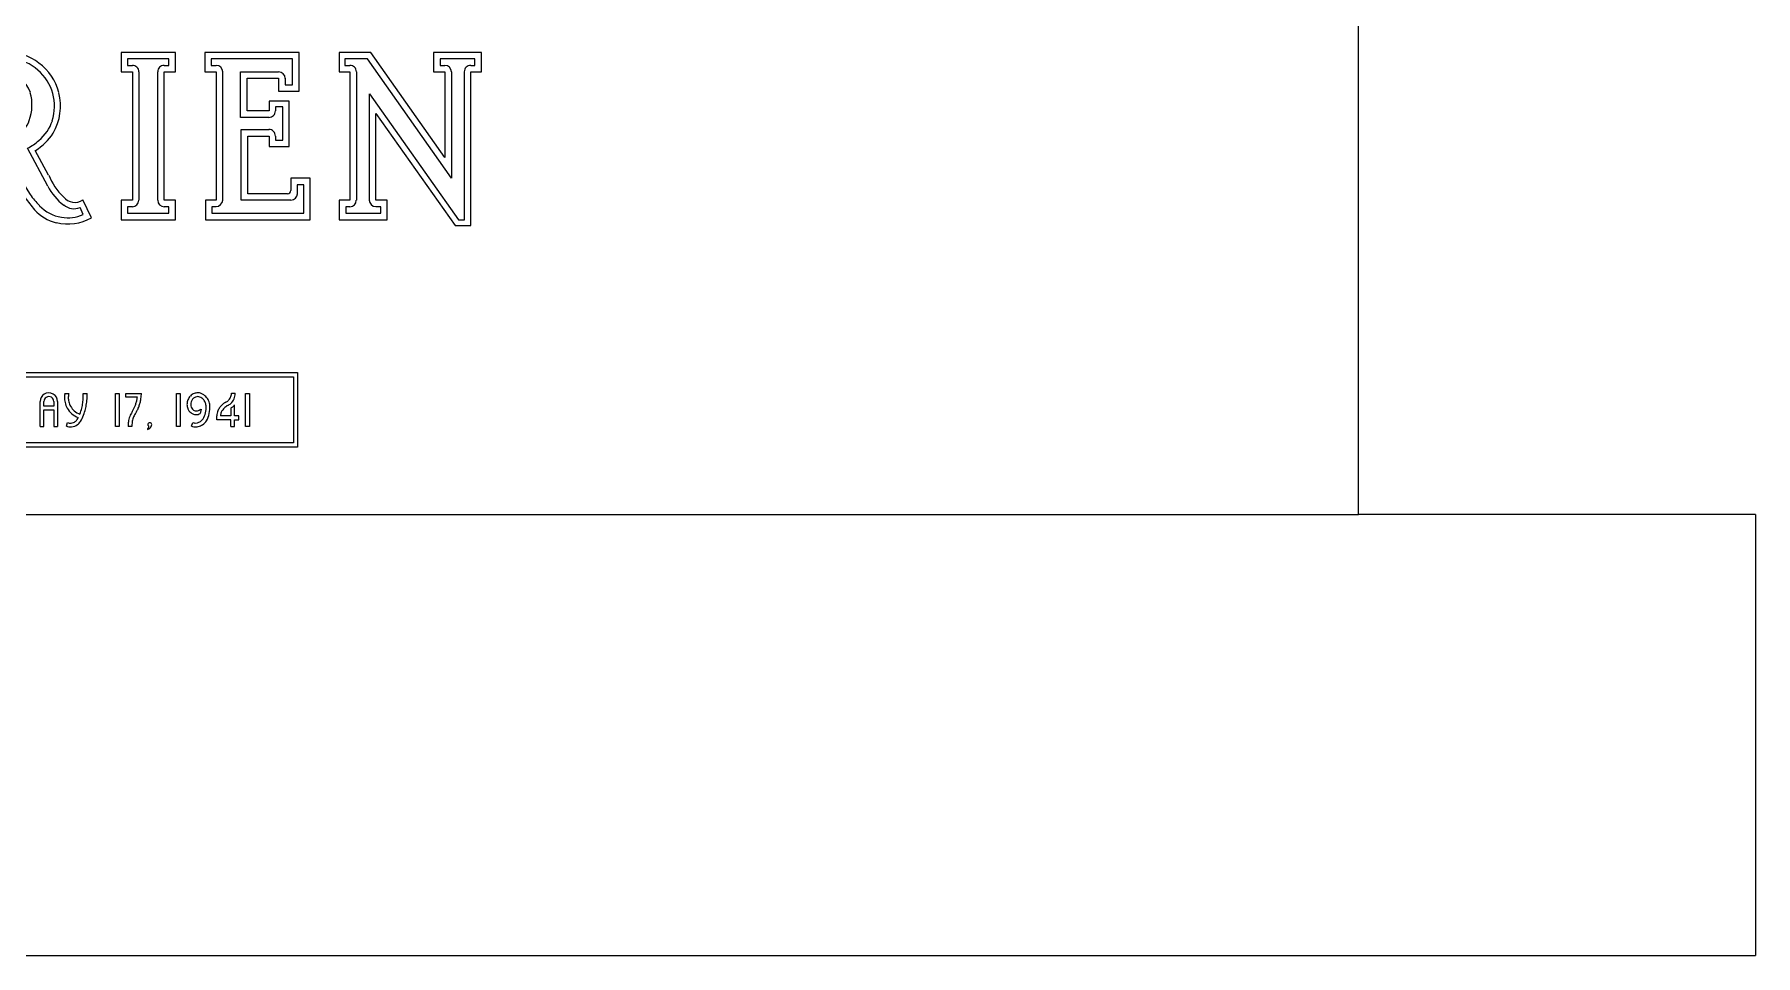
# Model space of a CAD drawing. Header units: inches. Extents: x -39 to 39, y -10 to 72.5.
# Drawn here: x -0.03 to 39, y -10 to 10.89 of the extents above; entities that cross this region are included whole.
import ezdxf

# ---------------------------------------------------------------- set-up
doc = ezdxf.new("R2010")
doc.units = ezdxf.units.IN
doc.header["$MEASUREMENT"] = 0
doc.layers.add('1', color=7, linetype='Continuous')

# ---------------------------------------------------------------- blocks, each defined once
blk = doc.blocks.new('OUTR')
at = {"color": 7, "linetype": 'Continuous', "lineweight": 5}
for p, q in [((-0.1, 1.085), (-0.447, 1.085)), ((-0.447, 1.085), (-0.447, 0.958)), ((-0.143, 1.042), (-0.405, 1.042)), ((-0.405, 1.042), (-0.405, 1)), ((-0.447, 0.958), (-0.373, 0.958)), ((-0.405, 1), (-0.373, 1)), ((-0.373, 0.958), (-0.373, 0.127)), ((-0.331, 0.958), (-0.331, 0.127)), ((-0.211, 0.521), (-0.211, 0.958)), ((-0.211, 0.958), (-0.127, 0.958)), ((-0.169, 0.916), (-0.127, 0.916)), ((-0.169, 0.916), (-0.169, 0.556)), ((-0.211, 0.127), (-0.211, 0.448)), ((-0.169, 0.556), (-0.119, 0.556)), ((0.166, 0.218), (0.033, 0.463)), ((0.171, 0.289), (0.084, 0.448)), ((-0.169, 0.127), (-0.169, 0.407)), ((-0.147, 0.402), (0.019, 0.142)), ((-0.12, 0.436), (0.051, 0.164)), ((-0.373, 0.127), (-0.442, 0.127)), ((-0.442, 0.127), (-0.442, 0)), ((-0.095, 0.127), (-0.169, 0.127)), ((-0.095, 0), (-0.095, 0.127)), ((0.448, 0.012), (0.392, 0.129)), ((-0.442, 0), (-0.095, 0)), ((-0.373, 0.085), (-0.4, 0.085)), ((-0.4, 0.085), (-0.4, 0.043)), ((-0.4, 0.043), (-0.137, 0.043)), ((-0.137, 0.085), (-0.169, 0.085)), ((-0.137, 0.043), (-0.137, 0.085)), ((0.394, 0.033), (0.375, 0.078))]:
    blk.add_line(p, q, dxfattribs=at)
for centre, radius, start, end in [((-0.122, 0.348), 0.694, 85.3324, 91.6919), ((-0.095, 0.76), 0.325, 51.4071, 90.8986), ((-0.082, 0.772), 0.269, 47.2078, 86.4784), ((-0.092, 0.739), 0.34, 14.3632, 54.1174), ((-0.373, 0.959), 0.041, 358.6029, 91.3971), ((-0.133, 0.763), 0.195, 17.9323, 88.0212), ((-0.137, 0.757), 0.159, 19.3907, 86.3475), ((-0.084, 0.742), 0.292, 14.789, 50.8337), ((-0.251, 0.745), 0.272, 341.1868, 14.3796), ((-0.233, 0.744), 0.296, 340.0823, 15.4636), ((-0.095, 0.736), 0.304, 341.8892, 15.5069), ((-0.107, 0.738), 0.355, 330.0923, 13.8313), ((-0.141, 0.717), 0.163, 277.7, 301.8344), ((-0.134, 0.703), 0.147, 302.3281, 341.6174), ((-0.138, 0.706), 0.194, 302.1749, 341.0611), ((-0.122, 0.774), 0.387, 302.4709, 326.5239), ((-0.066, 0.725), 0.274, 309.3942, 342.1989), ((-0.126, 0.898), 0.386, 257.4293, 267.9179), ((-0.13, 0.684), 0.249, 251.2712, 272.2903), ((-0.153, 0.76), 0.248, 272.965, 298.6401), ((-0.083, 0.716), 0.278, 294.8137, 313.2781), ((-0.186, 0.277), 0.131, 72.2455, 82.146), ((0.555, 0.447), 0.415, 202.396, 226.102), ((-0.373, 0.126), 0.041, 268.6029, 1.3971), ((-0.169, 0.126), 0.041, 178.6028, 271.3971), ((1.102, 0.927), 1.338, 215.9062, 220.1483), ((0.446, 0.427), 0.474, 213.694, 225.1408), ((0.487, 0.382), 0.361, 207.0969, 232.7885), ((0.34, 0.202), 0.0904, 216.9606, 305.7538), ((0.285, 0.252), 0.279, 222.4645, 256.5689), ((0.29, 0.257), 0.244, 222.9388, 261.378), ((0.296, 0.278), 0.306, 255.8078, 299.745), ((0.298, 0.244), 0.232, 259.0733, 294.6763), ((0.336, 0.177), 0.106, 230.57, 291.2072)]:
    blk.add_arc(centre, radius, start, end, dxfattribs=at)
blk = doc.blocks.new('OUTI')
at = {"color": 7, "linetype": 'Continuous', "lineweight": 5}
for p, q in [((0.176, 1.084), (-0.176, 1.084)), ((-0.176, 1.084), (-0.176, 0.958)), ((0.134, 1.042), (-0.134, 1.042)), ((-0.134, 1.042), (-0.134, 1)), ((0.134, 1), (0.134, 1.042)), ((0.176, 0.958), (0.176, 1.084)), ((-0.176, 0.958), (-0.103, 0.958)), ((-0.134, 1), (-0.103, 1)), ((-0.103, 0.958), (-0.103, 0.126)), ((-0.061, 0.958), (-0.061, 0.126)), ((0.061, 0.126), (0.061, 0.958)), ((0.103, 1), (0.134, 1)), ((0.103, 0.126), (0.103, 0.958)), ((0.103, 0.958), (0.176, 0.958)), ((-0.103, 0.126), (-0.176, 0.126)), ((-0.176, 0.126), (-0.176, 0)), ((0.176, 0.126), (0.103, 0.126)), ((0.176, 0), (0.176, 0.126)), ((-0.176, 0), (0.176, 0)), ((-0.103, 0.084), (-0.134, 0.084)), ((-0.134, 0.084), (-0.134, 0.042)), ((-0.134, 0.042), (0.134, 0.042)), ((0.134, 0.084), (0.103, 0.084)), ((0.134, 0.042), (0.134, 0.084))]:
    blk.add_line(p, q, dxfattribs=at)
for centre, radius, start, end in [((-0.102, 0.959), 0.041, 358.6028, 91.3973), ((0.102, 0.959), 0.041, 88.6027, 181.3972), ((-0.104, 0.127), 0.0427, 270.9081, 359.0919), ((0.104, 0.127), 0.0427, 180.9081, 269.0919)]:
    blk.add_arc(centre, radius, start, end, dxfattribs=at)
blk = doc.blocks.new('OUTE')
at = {"color": 7, "linetype": 'Continuous', "lineweight": 5}
for p, q in [((0.267, 1.084), (-0.345, 1.084)), ((-0.345, 1.084), (-0.345, 0.958)), ((0.223, 1.042), (-0.303, 1.042)), ((-0.303, 1.042), (-0.303, 1)), ((0.223, 0.874), (0.223, 1.042)), ((0.267, 0.832), (0.267, 1.084)), ((-0.345, 0.958), (-0.271, 0.958)), ((-0.303, 1), (-0.271, 1)), ((-0.271, 0.958), (-0.271, 0.126)), ((-0.229, 0.958), (-0.229, 0.126)), ((-0.112, 0.663), (-0.112, 0.958)), ((-0.112, 0.958), (0.134, 0.958)), ((-0.07, 0.705), (-0.07, 0.916)), ((-0.07, 0.916), (0.134, 0.916)), ((0.134, 0.916), (0.134, 0.832)), ((0.176, 0.916), (0.176, 0.874)), ((0.134, 0.832), (0.267, 0.832)), ((0.176, 0.874), (0.223, 0.874)), ((0.072, 0.705), (-0.07, 0.705)), ((0.203, 0.768), (0.072, 0.768)), ((0.072, 0.768), (0.072, 0.705)), ((0.161, 0.732), (0.114, 0.732)), ((0.114, 0.732), (0.114, 0.705)), ((0.161, 0.516), (0.161, 0.732)), ((0.203, 0.474), (0.203, 0.768)), ((0.072, 0.663), (-0.112, 0.663)), ((-0.108, 0.126), (-0.108, 0.584)), ((-0.108, 0.584), (0.072, 0.584)), ((-0.065, 0.168), (-0.065, 0.542)), ((-0.065, 0.542), (0.072, 0.542)), ((0.072, 0.542), (0.072, 0.474)), ((0.072, 0.474), (0.203, 0.474)), ((0.114, 0.542), (0.114, 0.516)), ((0.114, 0.516), (0.161, 0.516)), ((0.339, 0.268), (0.213, 0.268)), ((0.213, 0.268), (0.213, 0.189)), ((0.298, 0.226), (0.255, 0.226)), ((0.255, 0.226), (0.255, 0.168)), ((0.298, 0.042), (0.298, 0.226)), ((0.339, 0), (0.339, 0.268)), ((-0.271, 0.126), (-0.34, 0.126)), ((-0.34, 0.126), (-0.34, 0)), ((0.213, 0.126), (-0.108, 0.126)), ((0.192, 0.168), (-0.065, 0.168)), ((-0.34, 0), (0.339, 0)), ((-0.271, 0.084), (-0.298, 0.084)), ((-0.298, 0.084), (-0.298, 0.042)), ((-0.298, 0.042), (0.298, 0.042))]:
    blk.add_line(p, q, dxfattribs=at)
for centre, radius, start, end in [((-0.271, 0.957), 0.0427, 0.9081, 89.092), ((0.134, 0.915), 0.0427, 0.908, 89.0919), ((0.072, 0.704), 0.041, 268.6028, 1.3971), ((0.072, 0.543), 0.041, 358.6029, 91.3971), ((-0.273, 0.129), 0.0446, 273.291, 356.709), ((0.191, 0.19), 0.0223, 273.2153, 356.7846), ((0.213, 0.169), 0.0427, 270.9082, 359.0918)]:
    blk.add_arc(centre, radius, start, end, dxfattribs=at)
blk = doc.blocks.new('OUTN')
at = {"color": 7, "linetype": 'Continuous', "lineweight": 5}
for p, q in [((-0.257, 1.084), (-0.461, 1.084)), ((-0.461, 1.084), (-0.461, 0.958)), ((-0.279, 1.042), (-0.424, 1.042)), ((-0.424, 1.042), (-0.424, 1)), ((0.266, 0.269), (-0.279, 1.042)), ((0.224, 0.402), (-0.257, 1.084)), ((0.461, 1.084), (0.15, 1.084)), ((0.15, 1.084), (0.15, 0.958)), ((0.418, 1.042), (0.192, 1.042)), ((0.192, 1.042), (0.192, 1)), ((0.418, 1), (0.418, 1.042)), ((0.461, 0.958), (0.461, 1.084)), ((-0.461, 0.958), (-0.392, 0.958)), ((-0.424, 1), (-0.392, 1)), ((-0.392, 0.958), (-0.392, 0.126)), ((-0.35, 0.958), (-0.35, 0.126)), ((0.15, 0.958), (0.224, 0.958)), ((0.192, 1), (0.224, 1)), ((0.224, 0.958), (0.224, 0.402)), ((0.266, 0.958), (0.266, 0.269)), ((0.35, 0), (0.35, 0.958)), ((0.392, 1), (0.418, 1)), ((0.392, -0.037), (0.392, 0.958)), ((0.392, 0.958), (0.461, 0.958)), ((-0.266, 0.126), (-0.266, 0.816)), ((-0.266, 0.816), (0.312, 0)), ((-0.224, 0.126), (-0.224, 0.687)), ((-0.224, 0.687), (0.289, -0.037)), ((-0.392, 0.126), (-0.461, 0.126)), ((-0.461, 0.126), (-0.461, 0)), ((-0.15, 0.126), (-0.224, 0.126)), ((-0.15, 0), (-0.15, 0.126)), ((-0.461, 0), (-0.15, 0)), ((-0.392, 0.084), (-0.419, 0.084)), ((-0.419, 0.084), (-0.419, 0.042)), ((-0.419, 0.042), (-0.192, 0.042)), ((-0.192, 0.084), (-0.224, 0.084)), ((-0.192, 0.042), (-0.192, 0.084)), ((0.312, 0), (0.35, 0)), ((0.289, -0.037), (0.392, -0.037))]:
    blk.add_line(p, q, dxfattribs=at)
for centre, radius, start, end in [((-0.391, 0.959), 0.041, 358.6029, 91.3972), ((0.223, 0.957), 0.0427, 0.9082, 89.0919), ((0.39, 0.959), 0.041, 88.6027, 181.3971), ((-0.393, 0.127), 0.0427, 270.9082, 359.0918), ((-0.222, 0.129), 0.0446, 183.2911, 266.7089)]:
    blk.add_arc(centre, radius, start, end, dxfattribs=at)
blk = doc.blocks.new('VMA')
at = {"color": 7, "linetype": 'Continuous', "lineweight": 5}
for p, q in [((-0.266, 0), (-0.266, 0.758)), ((-0.151, 0.617), (-0.151, 0.754)), ((0.15, 0.617), (-0.151, 0.617)), ((0.15, 0.754), (0.15, 0.617)), ((0.265, 0.758), (0.265, 0)), ((-0.266, 0), (-0.151, 0)), ((-0.151, 0), (-0.151, 0.502)), ((-0.151, 0.502), (0.15, 0.502)), ((0.15, 0.502), (0.15, 0)), ((0.15, 0), (0.265, 0))]:
    blk.add_line(p, q, dxfattribs=at)
for centre, radius, start, end in [((0, 0.749), 0.266, 123.3619, 178.137), ((0, 0.749), 0.15, 123.3353, 178.1697), ((0, 0.749), 0.266, 59.8179, 123.3777), ((0, 0.75), 0.15, 59.808, 123.4448), ((0, 0.749), 0.151, 1.8143, 59.8173), ((0, 0.749), 0.266, 1.8906, 59.808)]:
    blk.add_arc(centre, radius, start, end, dxfattribs=at)
blk = doc.blocks.new('VMY')
at = {"color": 7, "linetype": 'Continuous', "lineweight": 5}
for p, q in [((-0.327, 1), (-0.209, 1)), ((0.225, 1), (0.34, 1)), ((-0.284, 0.004), (-0.253, 0.115))]:
    blk.add_line(p, q, dxfattribs=at)
for centre, radius, start, end in [((0.281, 0.871), 0.622, 168.02, 178.744), ((0.295, 0.867), 0.636, 178.4532, 193.2873), ((0.296, 0.866), 0.636, 193.1361, 209.3787), ((0.303, 0.869), 0.645, 209.3388, 228.746), ((0.294, 0.869), 0.52, 165.4133, 178.598), ((0.289, 0.867), 0.515, 178.3421, 193.4003), ((0.291, 0.864), 0.517, 193.0333, 209.4595), ((0.301, 0.867), 0.526, 209.2563, 228.7948), ((-1.398, 0.943), 1.626, 339.4167, 346.1297), ((-1.376, 0.935), 1.603, 346.2282, 351.8774), ((-0.76, 0.878), 0.986, 350.0587, 0.2682), ((-1.403, 0.926), 1.63, 358.4812, 2.5958), ((-1.353, 0.93), 1.695, 339.6823, 346.2081), ((-1.307, 0.92), 1.648, 346.1318, 351.8991), ((-0.773, 0.879), 1.114, 350.1282, 0.0277), ((-1.3, 0.926), 1.642, 358.3789, 2.5748), ((-0.166, 0.362), 0.377, 251.7043, 275.5165), ((-0.166, 0.361), 0.261, 250.5805, 275.8075), ((-0.16, 0.342), 0.242, 274.9545, 306.6851), ((-0.16, 0.342), 0.356, 274.9431, 306.7529), ((0.302, 0.87), 0.644, 228.8317, 249.4877), ((0.302, 0.87), 0.529, 228.8572, 250.4255), ((-0.16, 0.341), 0.241, 306.7875, 327.9691), ((-0.592, 0.639), 0.765, 326.2255, 330.862), ((-0.161, 0.342), 0.357, 306.7944, 327.3963), ((-0.602, 0.644), 0.892, 326.3478, 340.1391)]:
    blk.add_arc(centre, radius, start, end, dxfattribs=at)
blk = doc.blocks.new('VM1')
at = {"color": 7, "linetype": 'Continuous', "lineweight": 5}
for p, q in [((-0.058, 0), (-0.058, 1)), ((-0.058, 1), (0.057, 1)), ((0.057, 1), (0.057, 0)), ((0.057, 0), (-0.058, 0))]:
    blk.add_line(p, q, dxfattribs=at)
blk = doc.blocks.new('VM7')
at = {"color": 7, "linetype": 'Continuous', "lineweight": 5}
for p, q in [((-0.234, 0.885), (-0.234, 1)), ((-0.234, 1), (0.234, 1)), ((0.113, 0.885), (-0.234, 0.885)), ((-0.051, 0), (-0.166, 0))]:
    blk.add_line(p, q, dxfattribs=at)
for centre, radius, start, end in [((-0.924, 1), 1.04, 332.4962, 337.3437), ((-0.964, 1.021), 1.086, 337.1547, 342.513), ((-0.969, 1.024), 1.091, 342.4256, 348.0809), ((-0.762, 0.987), 0.882, 347.6799, 351.6251), ((-0.953, 1.014), 1.188, 332.558, 337.2574), ((-0.739, 0.98), 0.857, 351.8457, 353.645), ((-0.986, 1.029), 1.224, 337.2121, 342.4556), ((-0.952, 1.019), 1.189, 342.4012, 348.1507), ((-0.738, 0.982), 0.971, 347.6832, 351.7064), ((-0.852, 0.995), 1.086, 351.8851, 356.2078), ((-0.809, 0.986), 1.044, 356.5516, 0.7483), ((0.847, 0.014), 1.013, 172.979, 180.7905), ((0.513, 0.059), 0.676, 159.1667, 173.295), ((0.517, 0.058), 0.68, 146.114, 159.2401), ((0.849, 0.014), 0.9, 172.9498, 180.8749), ((-0.893, 0.976), 1.002, 327.4764, 332.8693), ((0.518, 0.057), 0.567, 159.191, 173.2185), ((0.52, 0.057), 0.569, 145.8915, 159.2337), ((-0.911, 0.987), 1.138, 327.5404, 332.7932)]:
    blk.add_arc(centre, radius, start, end, dxfattribs=at)
blk = doc.blocks.new('VMCOMMA')
at = {"color": 7, "linetype": 'Continuous', "lineweight": 5}
for centre, radius, start, end in [((0, 0.056), 0.0563, 127.8839, 216.3099), ((-0.081, -0.013), 0.0501, 299.2125, 45.115), ((0, 0.056), 0.0564, 43.885, 127.7491), ((-0.108, 0.067), 0.164, 312.4345, 339.1403), ((-0.001, 0.056), 0.0575, 0.4696, 43.2337), ((-0.104, 0.066), 0.161, 339.2112, 356.5987), ((-0.044, -0.081), 0.0278, 115.6355, 202.7611), ((-0.106, 0.068), 0.164, 282.8488, 312.0209)]:
    blk.add_arc(centre, radius, start, end, dxfattribs=at)
blk = doc.blocks.new('VM9')
at = {"color": 7, "linetype": 'Continuous', "lineweight": 5}
for p, q in [((0.078, 0.523), (0.053, 0.392)), ((-0.209, 0.01), (-0.166, 0.116))]:
    blk.add_line(p, q, dxfattribs=at)
for centre, radius, start, end in [((0.011, 0.668), 0.357, 162.9995, 180.6218), ((0.016, 0.668), 0.363, 180.6043, 199.8879), ((0.009, 0.67), 0.356, 141.023, 163.1868), ((0.004, 0.665), 0.351, 200.0518, 205.8351), ((-0.039, 0.716), 0.289, 135.5768, 142.0805), ((-0.023, 0.703), 0.309, 109.4587, 135.9498), ((0.008, 0.668), 0.24, 162.8988, 180.7086), ((0.017, 0.668), 0.249, 180.6152, 199.8102), ((0.008, 0.67), 0.239, 140.4782, 163.3702), ((-0.052, 0.639), 0.174, 198.6837, 224.2383), ((-0.023, 0.702), 0.196, 136.0038, 141.7908), ((-0.022, 0.701), 0.196, 110.3799, 136.0895), ((-0.02, 0.726), 0.289, 90.4263, 111.6012), ((-0.013, 0.689), 0.211, 90.3714, 111.5211), ((-0.127, 0.821), 0.361, 285.4273, 304.4383), ((-0.017, 0.754), 0.261, 67.282, 91.0196), ((-0.018, 0.754), 0.146, 66.6706, 88.6085), ((-0.076, 0.606), 0.305, 55.1529, 67.7219), ((-0.073, 0.612), 0.414, 55.008, 67.8002), ((-0.079, 0.602), 0.31, 34.8847, 55.116), ((-0.079, 0.602), 0.426, 34.903, 55.097), ((-0.077, 0.603), 0.308, 14.2617, 34.8671), ((-0.511, 0.574), 0.742, 347.1858, 3.8659), ((-0.072, 0.605), 0.303, 3.6626, 14.2499), ((-0.077, 0.603), 0.423, 14.2431, 34.8949), ((-0.499, 0.573), 0.845, 347.382, 3.9572), ((-0.08, 0.603), 0.426, 3.8495, 14.1675), ((-0.06, 0.633), 0.279, 205.7242, 224.7294), ((-0.059, 0.635), 0.281, 224.9031, 237.7488), ((-0.074, 0.603), 0.246, 236.5442, 258.7281), ((-0.085, 0.307), 0.322, 247.4748, 260.0305), ((-0.05, 0.646), 0.181, 225.4523, 237.1311), ((-0.087, 0.301), 0.201, 246.9175, 260.249), ((-0.074, 0.603), 0.131, 235.5858, 258.7872), ((-0.061, 0.633), 0.278, 257.4035, 267.8406), ((-0.085, 0.308), 0.208, 259.9449, 284.4601), ((-0.059, 0.63), 0.161, 255.3276, 266.8578), ((-0.065, 0.562), 0.207, 268.1813, 304.8804), ((-0.062, 0.603), 0.134, 267.7127, 283.6802), ((-0.116, 0.422), 0.326, 284.7735, 303.0615), ((-0.114, 0.418), 0.437, 284.6168, 303.1588), ((-0.112, 0.415), 0.318, 303.1182, 324.0019), ((-0.07, 0.368), 0.371, 301.7233, 327.8416), ((-0.344, 0.513), 0.566, 329.7408, 349.3968), ((-0.313, 0.505), 0.65, 328.9858, 349.6557), ((-0.085, 0.309), 0.324, 260.0249, 284.4831)]:
    blk.add_arc(centre, radius, start, end, dxfattribs=at)
blk = doc.blocks.new('VM4')
at = {"color": 7, "linetype": 'Continuous', "lineweight": 5}
for p, q in [((0.093, 0.554), (0.093, 0.318)), ((0.226, 1), (0.111, 1)), ((0.208, 0.318), (0.208, 0.65)), ((-0.333, 0.203), (-0.333, 0.322)), ((0.093, 0.203), (-0.333, 0.203)), ((0.093, 0.318), (-0.217, 0.318)), ((0.093, 0), (0.093, 0.203)), ((0.093, 0), (0.208, 0)), ((0.333, 0.318), (0.208, 0.318)), ((0.208, 0), (0.208, 0.203)), ((0.208, 0.203), (0.333, 0.203)), ((0.333, 0.203), (0.333, 0.318))]:
    blk.add_line(p, q, dxfattribs=at)
for centre, radius, start, end in [((0.21, 0.236), 0.564, 143.4141, 155.1197), ((0.22, 0.228), 0.577, 135.1797, 143.423), ((0.218, 0.228), 0.575, 118.6463, 135.0229), ((0.206, 0.24), 0.443, 134.9661, 143.5691), ((0.229, 0.215), 0.477, 120.0317, 134.8625), ((-0.179, 0.995), 0.289, 294.8386, 312.3992), ((-0.177, 0.991), 0.399, 294.7716, 312.5306), ((-0.183, 0.999), 0.294, 312.3441, 335.9716), ((-0.181, 0.998), 0.292, 336.0479, 0.4385), ((-0.181, 0.998), 0.408, 312.3131, 336.0146), ((-0.178, 0.993), 0.516, 301.6482, 312.4219), ((-0.187, 1.004), 0.531, 312.3444, 318.1123), ((-0.179, 0.998), 0.405, 335.9719, 0.3437), ((0.045, 0.323), 0.378, 156.6352, 180.1766), ((0.033, 0.327), 0.251, 156.3449, 182.0242), ((0.207, 0.237), 0.446, 143.3695, 154.7471)]:
    blk.add_arc(centre, radius, start, end, dxfattribs=at)

msp = doc.modelspace()

# ---------------------------------------------------------------- linework, layer by layer
at = {"color": 7, "linetype": 'Continuous', "lineweight": 5}
for p, q in [((30, 0), (30, 28.5)), ((-5.942, 3.219), (5.942, 3.219)), ((-5.848, 3.125), (5.848, 3.125)), ((5.848, 3.125), (5.848, 1.625)), ((5.942, 3.219), (5.942, 1.531)), ((5.848, 1.625), (-5.848, 1.625)), ((5.942, 1.531), (-5.942, 1.531)), ((-30, 0), (30, 0))]:
    msp.add_line(p, q, dxfattribs=at)
at = {"layer": '1', "color": 7, "linetype": 'Continuous', "lineweight": 5}
for p, q in [((39, 0), (30, 0)), ((39, 0), (39, -10)), ((-39, -10), (39, -10))]:
    msp.add_line(p, q, dxfattribs=at)

# ---------------------------------------------------------------- block references
at = {"layer": '1', "color": 7, "linetype": 'Continuous', "lineweight": 0}
for name, p, xscale, yscale in [('OUTR', (-0.302, 6.688), 3.5, 3.5), ('OUTI', (2.555, 6.688), 3.5, 3.5), ('OUTE', (5.042, 6.688), 3.5, 3.5), ('OUTN', (8.499, 6.688), 3.5, 3.5), ('VMA', (0.301, 2), 0.75, 0.75), ('VMY', (0.912, 2), 0.75, 0.75), ('VM1', (1.856, 2), 0.75, 0.75), ('VM7', (2.223, 2), 0.75, 0.75), ('VM1', (3.237, 2), 0.75, 0.75), ('VM9', (3.693, 2), 0.75, 0.75), ('VM4', (4.358, 2), 0.75, 0.75), ('VM1', (4.806, 2), 0.75, 0.75), ('VMCOMMA', (2.59, 2), 0.75, 0.75)]:
    msp.add_blockref(name, p, dxfattribs=dict(at, xscale=xscale, yscale=yscale))

doc.saveas('drawing.dxf')
